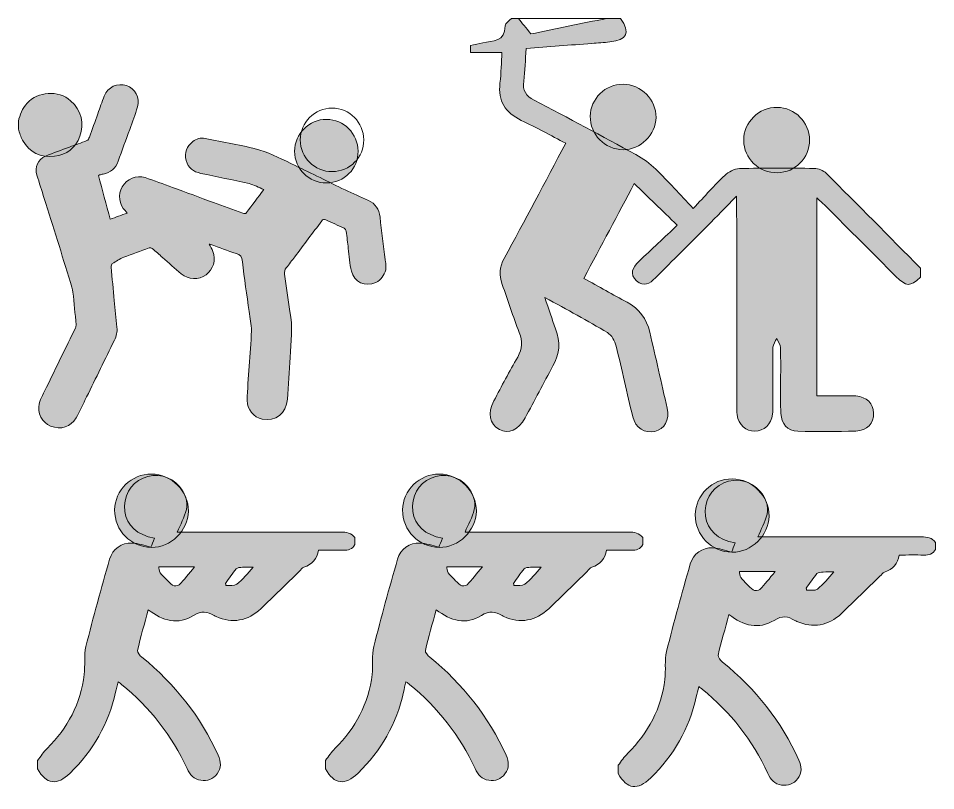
# Model space of a CAD drawing. Header units: inches. Extents: x 5.3 to 72.7, y -93 to -2.8.
# Drawn here: x 5.3 to 72.7, y -59.6 to -2.8 of the extents above; entities that cross this region are included whole.
import ezdxf

# ---------------------------------------------------------------- set-up
doc = ezdxf.new("R2010")
doc.units = ezdxf.units.IN
doc.header["$MEASUREMENT"] = 0
doc.layers.add('Layer 1', color=7, linetype='Continuous')

# ---------------------------------------------------------------- blocks, each defined once
blk = doc.blocks.new('block 3')
at = {"layer": 'Layer 1', "true_color": 0xffffff}
h = blk.add_hatch(color=7, dxfattribs=at)
h.dxf.hatch_style = 2
edge = h.paths.add_edge_path()
edge.add_spline(control_points=[(32.307, -21.325), (32.163, -21.716), (31.972, -22.064), (31.567, -22.25), (30.815, -22.597), (29.951, -22.219), (29.771, -21.413), (29.65, -20.867), (29.618, -20.301), (29.549, -19.743), (29.497, -19.323), (29.457, -18.902), (29.394, -18.483), (29.381, -18.401), (29.307, -18.296), (29.233, -18.26), (28.788, -18.042), (28.333, -17.846), (27.885, -17.633), (27.75, -17.569), (27.677, -17.61), (27.595, -17.72), (26.935, -18.602), (26.272, -19.481), (25.609, -20.36), (25.407, -20.628), (25.213, -20.904), (24.994, -21.157), (24.865, -21.307), (24.843, -21.456), (24.869, -21.639), (25, -22.55), (25.091, -23.467), (25.259, -24.37), (25.47, -25.502), (25.345, -26.625), (25.274, -27.753), (25.208, -28.78), (25.135, -29.807), (25.07, -30.834), (25.004, -31.868), (24.2, -32.502), (23.216, -32.291), (22.605, -32.16), (22.103, -31.586), (22.115, -30.935), (22.131, -30.089), (22.202, -29.244), (22.256, -28.399), (22.312, -27.532), (22.407, -26.666), (22.425, -25.799), (22.435, -25.33), (22.323, -24.858), (22.259, -24.388), (22.093, -23.166), (21.896, -21.947), (21.773, -20.721), (21.737, -20.356), (21.633, -20.214), (21.296, -20.112), (20.669, -19.922), (20.06, -19.673), (19.443, -19.45), (19.403, -19.436), (19.361, -19.432), (19.308, -19.42), (19.411, -19.609), (19.527, -19.775), (19.595, -19.958), (19.834, -20.602), (19.626, -21.289), (19.091, -21.676), (18.55, -22.07), (17.796, -22.048), (17.265, -21.603), (16.801, -21.215), (16.353, -20.808), (15.897, -20.41), (15.645, -20.189), (15.396, -19.964), (15.135, -19.753), (15.081, -19.709), (14.972, -19.687), (14.908, -19.71), (14.282, -19.93), (13.654, -20.148), (13.039, -20.397), (12.744, -20.516), (12.469, -20.688), (12.199, -20.859), (12.139, -20.897), (12.109, -21.032), (12.116, -21.118), (12.187, -21.94), (12.268, -22.761), (12.347, -23.582), (12.409, -24.236), (12.471, -24.89), (12.539, -25.544), (12.574, -25.882), (12.499, -26.197), (12.352, -26.497), (11.672, -27.886), (10.991, -29.274), (10.309, -30.662), (10.055, -31.178), (9.819, -31.706), (9.535, -32.206), (9.148, -32.887), (8.422, -33.102), (7.659, -32.804), (7.062, -32.571), (6.653, -31.836), (6.829, -31.166), (6.94, -30.742), (7.17, -30.347), (7.364, -29.947), (8.07, -28.49), (8.784, -27.038), (9.492, -25.582), (9.525, -25.514), (9.543, -25.429), (9.536, -25.355), (9.465, -24.555), (9.396, -23.755), (9.306, -22.957), (9.279, -22.715), (9.202, -22.477), (9.129, -22.242), (8.486, -20.181), (7.838, -18.122), (7.192, -16.062), (7.013, -15.491), (6.827, -14.923), (6.656, -14.35), (6.48, -13.762), (6.719, -13.198), (7.285, -12.954), (7.86, -12.707), (8.457, -12.51), (9.045, -12.293), (9.474, -12.134), (9.907, -11.985), (10.331, -11.812), (10.413, -11.778), (10.48, -11.661), (10.515, -11.567), (10.728, -10.993), (10.93, -10.415), (11.137, -9.838), (11.292, -9.406), (11.44, -8.971), (11.607, -8.543), (11.867, -7.877), (12.579, -7.543), (13.235, -7.767), (13.874, -7.984), (14.245, -8.656), (14.051, -9.333), (13.89, -9.893), (13.677, -10.438), (13.481, -10.987), (13.2, -11.769), (12.908, -12.547), (12.633, -13.332), (12.446, -13.866), (12.075, -14.169), (11.53, -14.277), (11.437, -14.296), (11.345, -14.318), (11.253, -14.341), (11.234, -14.346), (11.218, -14.364), (11.184, -14.387), (11.467, -15.445), (11.751, -16.506), (12.043, -17.598), (12.465, -17.443), (12.865, -17.297), (13.295, -17.139), (13.241, -17.076), (13.204, -17.027), (13.161, -16.985), (12.689, -16.508), (12.595, -15.786), (12.932, -15.212), (13.274, -14.628), (13.964, -14.333), (14.605, -14.538), (15.285, -14.757), (15.953, -15.012), (16.625, -15.257), (17.632, -15.625), (18.636, -16), (19.643, -16.369), (20.361, -16.633), (21.082, -16.892), (21.8, -17.158), (21.907, -17.197), (21.986, -17.209), (22.064, -17.104), (22.477, -16.548), (22.895, -15.997), (23.337, -15.409), (22.96, -15.255), (22.617, -15.06), (22.249, -14.975), (21.069, -14.702), (19.88, -14.473), (18.695, -14.222), (18.162, -14.109), (17.771, -13.815), (17.63, -13.272), (17.484, -12.706), (17.657, -12.227), (18.124, -11.879), (18.381, -11.687), (18.691, -11.585), (19.014, -11.651), (20.358, -11.922), (21.719, -12.138), (23.035, -12.514), (23.936, -12.771), (24.779, -13.24), (25.634, -13.645), (26.866, -14.229), (28.083, -14.846), (29.312, -15.438), (29.876, -15.71), (30.455, -15.952), (31.024, -16.215), (31.545, -16.455), (31.82, -16.861), (31.882, -17.438), (31.994, -18.482), (32.129, -19.525), (32.257, -20.568), (32.267, -20.646), (32.29, -20.722), (32.307, -20.799), (32.307, -20.975), (32.307, -21.15), (32.307, -21.325)], knot_values=[0, 0, 0, 0, 1, 1, 1, 2, 2, 2, 3, 3, 3, 4, 4, 4, 5, 5, 5, 6, 6, 6, 7, 7, 7, 8, 8, 8, 9, 9, 9, 10, 10, 10, 11, 11, 11, 12, 12, 12, 13, 13, 13, 14, 14, 14, 15, 15, 15, 16, 16, 16, 17, 17, 17, 18, 18, 18, 19, 19, 19, 20, 20, 20, 21, 21, 21, 22, 22, 22, 23, 23, 23, 24, 24, 24, 25, 25, 25, 26, 26, 26, 27, 27, 27, 28, 28, 28, 29, 29, 29, 30, 30, 30, 31, 31, 31, 32, 32, 32, 33, 33, 33, 34, 34, 34, 35, 35, 35, 36, 36, 36, 37, 37, 37, 38, 38, 38, 39, 39, 39, 40, 40, 40, 41, 41, 41, 42, 42, 42, 43, 43, 43, 44, 44, 44, 45, 45, 45, 46, 46, 46, 47, 47, 47, 48, 48, 48, 49, 49, 49, 50, 50, 50, 51, 51, 51, 52, 52, 52, 53, 53, 53, 54, 54, 54, 55, 55, 55, 56, 56, 56, 57, 57, 57, 58, 58, 58, 59, 59, 59, 60, 60, 60, 61, 61, 61, 62, 62, 62, 63, 63, 63, 64, 64, 64, 65, 65, 65, 66, 66, 66, 67, 67, 67, 68, 68, 68, 69, 69, 69, 70, 70, 70, 71, 71, 71, 72, 72, 72, 73, 73, 73, 74, 74, 74, 75, 75, 75, 76, 76, 76, 77, 77, 77, 78, 78, 78, 79, 79, 79, 80, 80, 80, 81, 81, 81, 81], degree=3, periodic=1)
h = blk.add_hatch(color=7, dxfattribs=at)
h.dxf.hatch_style = 2
edge = h.paths.add_edge_path()
edge.add_spline(control_points=[(5.292, -10.39), (5.411, -9.905), (5.582, -9.451), (5.928, -9.068), (6.725, -8.182), (8.237, -8.096), (9.137, -8.877), (9.934, -9.568), (10.161, -10.594), (9.816, -11.494), (9.491, -12.341), (8.854, -12.861), (7.942, -12.97), (6.913, -13.094), (6.119, -12.687), (5.601, -11.792), (5.454, -11.54), (5.392, -11.239), (5.292, -10.96), (5.292, -10.77), (5.292, -10.58), (5.292, -10.39)], knot_values=[0, 0, 0, 0, 1, 1, 1, 2, 2, 2, 3, 3, 3, 4, 4, 4, 5, 5, 5, 6, 6, 6, 7, 7, 7, 7], degree=3, periodic=1)
h = blk.add_hatch(color=7, dxfattribs=at)
h.dxf.hatch_style = 2
edge = h.paths.add_edge_path()
edge.add_spline(control_points=[(25.604, -12.595), (25.597, -11.318), (26.666, -10.245), (27.942, -10.251), (29.219, -10.256), (30.263, -11.302), (30.27, -12.583), (30.277, -13.881), (29.245, -14.921), (27.944, -14.927), (26.651, -14.934), (25.612, -13.899), (25.604, -12.595)], knot_values=[0, 0, 0, 0, 1, 1, 1, 2, 2, 2, 3, 3, 3, 4, 4, 4, 4], degree=3, periodic=1)
at = {"layer": 'Layer 1', "lineweight": 0}
for points, knots in [([(32.307, -21.325), (32.163, -21.716), (31.972, -22.064), (31.567, -22.25), (30.815, -22.597), (29.951, -22.219), (29.771, -21.413), (29.65, -20.867), (29.618, -20.301), (29.549, -19.743), (29.497, -19.323), (29.457, -18.902), (29.394, -18.483), (29.381, -18.401), (29.307, -18.296), (29.233, -18.26), (28.788, -18.042), (28.333, -17.846), (27.885, -17.633), (27.75, -17.569), (27.677, -17.61), (27.595, -17.72), (26.935, -18.602), (26.272, -19.481), (25.609, -20.36), (25.407, -20.628), (25.213, -20.904), (24.994, -21.157), (24.865, -21.307), (24.843, -21.456), (24.869, -21.639), (25, -22.55), (25.091, -23.467), (25.259, -24.37), (25.47, -25.502), (25.345, -26.625), (25.274, -27.753), (25.208, -28.78), (25.135, -29.807), (25.07, -30.834), (25.004, -31.868), (24.2, -32.502), (23.216, -32.291), (22.605, -32.16), (22.103, -31.586), (22.115, -30.935), (22.131, -30.089), (22.202, -29.244), (22.256, -28.399), (22.312, -27.532), (22.407, -26.666), (22.425, -25.799), (22.435, -25.33), (22.323, -24.858), (22.259, -24.388), (22.093, -23.166), (21.896, -21.947), (21.773, -20.721), (21.737, -20.356), (21.633, -20.214), (21.296, -20.112), (20.669, -19.922), (20.06, -19.673), (19.443, -19.45), (19.403, -19.436), (19.361, -19.432), (19.308, -19.42), (19.411, -19.609), (19.527, -19.775), (19.595, -19.958), (19.834, -20.602), (19.626, -21.289), (19.091, -21.676), (18.55, -22.07), (17.796, -22.048), (17.265, -21.603), (16.801, -21.215), (16.353, -20.808), (15.897, -20.41), (15.645, -20.189), (15.396, -19.964), (15.135, -19.753), (15.081, -19.709), (14.972, -19.687), (14.908, -19.71), (14.282, -19.93), (13.654, -20.148), (13.039, -20.397), (12.744, -20.516), (12.469, -20.688), (12.199, -20.859), (12.139, -20.897), (12.109, -21.032), (12.116, -21.118), (12.187, -21.94), (12.268, -22.761), (12.347, -23.582), (12.409, -24.236), (12.471, -24.89), (12.539, -25.544), (12.574, -25.882), (12.499, -26.197), (12.352, -26.497), (11.672, -27.886), (10.991, -29.274), (10.309, -30.662), (10.055, -31.178), (9.819, -31.706), (9.535, -32.206), (9.148, -32.887), (8.422, -33.102), (7.659, -32.804), (7.062, -32.571), (6.653, -31.836), (6.829, -31.166), (6.94, -30.742), (7.17, -30.347), (7.364, -29.947), (8.07, -28.49), (8.784, -27.038), (9.492, -25.582), (9.525, -25.514), (9.543, -25.429), (9.536, -25.355), (9.465, -24.555), (9.396, -23.755), (9.306, -22.957), (9.279, -22.715), (9.202, -22.477), (9.129, -22.242), (8.486, -20.181), (7.838, -18.122), (7.192, -16.062), (7.013, -15.491), (6.827, -14.923), (6.656, -14.35), (6.48, -13.762), (6.719, -13.198), (7.285, -12.954), (7.86, -12.707), (8.457, -12.51), (9.045, -12.293), (9.474, -12.134), (9.907, -11.985), (10.331, -11.812), (10.413, -11.778), (10.48, -11.661), (10.515, -11.567), (10.728, -10.993), (10.93, -10.415), (11.137, -9.838), (11.292, -9.406), (11.44, -8.971), (11.607, -8.543), (11.867, -7.877), (12.579, -7.543), (13.235, -7.767), (13.874, -7.984), (14.245, -8.656), (14.051, -9.333), (13.89, -9.893), (13.677, -10.438), (13.481, -10.987), (13.2, -11.769), (12.908, -12.547), (12.633, -13.332), (12.446, -13.866), (12.075, -14.169), (11.53, -14.277), (11.437, -14.296), (11.345, -14.318), (11.253, -14.341), (11.234, -14.346), (11.218, -14.364), (11.184, -14.387), (11.467, -15.445), (11.751, -16.506), (12.043, -17.598), (12.465, -17.443), (12.865, -17.297), (13.295, -17.139), (13.241, -17.076), (13.204, -17.027), (13.161, -16.985), (12.689, -16.508), (12.595, -15.786), (12.932, -15.212), (13.274, -14.628), (13.964, -14.333), (14.605, -14.538), (15.285, -14.757), (15.953, -15.012), (16.625, -15.257), (17.632, -15.625), (18.636, -16), (19.643, -16.369), (20.361, -16.633), (21.082, -16.892), (21.8, -17.158), (21.907, -17.197), (21.986, -17.209), (22.064, -17.104), (22.477, -16.548), (22.895, -15.997), (23.337, -15.409), (22.96, -15.255), (22.617, -15.06), (22.249, -14.975), (21.069, -14.702), (19.88, -14.473), (18.695, -14.222), (18.162, -14.109), (17.771, -13.815), (17.63, -13.272), (17.484, -12.706), (17.657, -12.227), (18.124, -11.879), (18.381, -11.687), (18.691, -11.585), (19.014, -11.651), (20.358, -11.922), (21.719, -12.138), (23.035, -12.514), (23.936, -12.771), (24.779, -13.24), (25.634, -13.645), (26.866, -14.229), (28.083, -14.846), (29.312, -15.438), (29.876, -15.71), (30.455, -15.952), (31.024, -16.215), (31.545, -16.455), (31.82, -16.861), (31.882, -17.438), (31.994, -18.482), (32.129, -19.525), (32.257, -20.568), (32.267, -20.646), (32.29, -20.722), (32.307, -20.799), (32.307, -20.975), (32.307, -21.15), (32.307, -21.325)], [0, 0, 0, 0, 1, 1, 1, 2, 2, 2, 3, 3, 3, 4, 4, 4, 5, 5, 5, 6, 6, 6, 7, 7, 7, 8, 8, 8, 9, 9, 9, 10, 10, 10, 11, 11, 11, 12, 12, 12, 13, 13, 13, 14, 14, 14, 15, 15, 15, 16, 16, 16, 17, 17, 17, 18, 18, 18, 19, 19, 19, 20, 20, 20, 21, 21, 21, 22, 22, 22, 23, 23, 23, 24, 24, 24, 25, 25, 25, 26, 26, 26, 27, 27, 27, 28, 28, 28, 29, 29, 29, 30, 30, 30, 31, 31, 31, 32, 32, 32, 33, 33, 33, 34, 34, 34, 35, 35, 35, 36, 36, 36, 37, 37, 37, 38, 38, 38, 39, 39, 39, 40, 40, 40, 41, 41, 41, 42, 42, 42, 43, 43, 43, 44, 44, 44, 45, 45, 45, 46, 46, 46, 47, 47, 47, 48, 48, 48, 49, 49, 49, 50, 50, 50, 51, 51, 51, 52, 52, 52, 53, 53, 53, 54, 54, 54, 55, 55, 55, 56, 56, 56, 57, 57, 57, 58, 58, 58, 59, 59, 59, 60, 60, 60, 61, 61, 61, 62, 62, 62, 63, 63, 63, 64, 64, 64, 65, 65, 65, 66, 66, 66, 67, 67, 67, 68, 68, 68, 69, 69, 69, 70, 70, 70, 71, 71, 71, 72, 72, 72, 73, 73, 73, 74, 74, 74, 75, 75, 75, 76, 76, 76, 77, 77, 77, 78, 78, 78, 79, 79, 79, 80, 80, 80, 81, 81, 81, 81]), ([(5.292, -10.39), (5.411, -9.905), (5.582, -9.451), (5.928, -9.068), (6.725, -8.182), (8.237, -8.096), (9.137, -8.877), (9.934, -9.568), (10.161, -10.594), (9.816, -11.494), (9.491, -12.341), (8.854, -12.861), (7.942, -12.97), (6.913, -13.094), (6.119, -12.687), (5.601, -11.792), (5.454, -11.54), (5.392, -11.239), (5.292, -10.96), (5.292, -10.77), (5.292, -10.58), (5.292, -10.39)], [0, 0, 0, 0, 1, 1, 1, 2, 2, 2, 3, 3, 3, 4, 4, 4, 5, 5, 5, 6, 6, 6, 7, 7, 7, 7]), ([(26.02, -11.764), (26.028, -13.067), (27.067, -14.103), (28.359, -14.096), (29.661, -14.089), (30.693, -13.049), (30.686, -11.752), (30.679, -10.471), (29.635, -9.425), (28.358, -9.42), (27.082, -9.414), (26.012, -10.487), (26.02, -11.764)], [0, 0, 0, 0, 1, 1, 1, 2, 2, 2, 3, 3, 3, 4, 4, 4, 4]), ([(25.604, -12.595), (25.597, -11.318), (26.666, -10.245), (27.942, -10.251), (29.219, -10.256), (30.263, -11.302), (30.27, -12.583), (30.277, -13.881), (29.245, -14.921), (27.944, -14.927), (26.651, -14.934), (25.612, -13.899), (25.604, -12.595)], [0, 0, 0, 0, 1, 1, 1, 2, 2, 2, 3, 3, 3, 4, 4, 4, 4])]:
    blk.add_open_spline(points, degree=3, knots=knots, dxfattribs=at)
blk = doc.blocks.new('block 2')
at = {"layer": 'Layer 1'}
blk.add_blockref('block 3', (0, 0), dxfattribs=at)
blk = doc.blocks.new('block 5')
at = {"layer": 'Layer 1', "true_color": 0xffffff}
h = blk.add_hatch(color=7, dxfattribs=at)
h.dxf.hatch_style = 2
edge = h.paths.add_edge_path()
edge.add_spline(control_points=[(71.614, -21.864), (70.803, -22.573), (70.582, -22.568), (69.811, -21.8), (68.097, -20.089), (66.387, -18.375), (64.673, -16.664), (64.484, -16.475), (64.281, -16.298), (63.989, -16.027), (63.989, -20.924), (63.989, -25.69), (63.989, -30.577), (64.581, -30.577), (65.182, -30.576), (65.783, -30.577), (66.144, -30.578), (66.508, -30.559), (66.867, -30.591), (67.666, -30.663), (68.146, -31.142), (68.164, -31.849), (68.183, -32.59), (67.689, -33.149), (66.858, -33.175), (65.44, -33.218), (64.019, -33.218), (62.6, -33.182), (61.807, -33.162), (61.399, -32.64), (61.35, -31.88), (61.306, -31.187), (61.332, -30.49), (61.33, -29.794), (61.328, -28.875), (61.347, -27.956), (61.316, -27.039), (61.308, -26.811), (61.141, -26.59), (61.047, -26.365), (60.947, -26.579), (60.766, -26.791), (60.762, -27.006), (60.736, -28.425), (60.749, -29.845), (60.748, -31.264), (60.748, -31.487), (60.761, -31.712), (60.737, -31.932), (60.654, -32.676), (60.129, -33.166), (59.414, -33.185), (58.794, -33.201), (58.234, -32.692), (58.132, -31.987), (58.093, -31.713), (58.109, -31.431), (58.109, -31.153), (58.104, -26.449), (58.101, -21.745), (58.098, -17.042), (58.097, -16.749), (58.098, -16.456), (58.098, -15.894), (57.264, -16.744), (56.614, -17.414), (55.955, -18.076), (54.679, -19.358), (53.396, -20.634), (52.119, -21.915), (51.71, -22.324), (51.257, -22.611), (50.745, -22.133), (50.198, -21.622), (50.448, -21.132), (50.902, -20.702), (51.848, -19.808), (52.798, -18.918), (53.733, -18.039), (52.582, -16.924), (51.591, -15.963), (50.574, -14.978), (49.375, -17.228), (48.129, -19.566), (46.862, -21.943), (47.968, -22.554), (49.004, -23.147), (50.058, -23.704), (50.961, -24.18), (51.481, -24.926), (51.706, -25.895), (52.141, -27.762), (52.57, -29.631), (52.991, -31.501), (53.181, -32.349), (52.801, -33.039), (52.078, -33.203), (51.358, -33.366), (50.656, -32.929), (50.459, -32.122), (50.037, -30.395), (49.674, -28.653), (49.235, -26.93), (49.141, -26.561), (48.906, -26.116), (48.6, -25.932), (47.149, -25.059), (45.651, -24.264), (43.994, -23.344), (44.295, -24.226), (44.518, -24.953), (44.792, -25.66), (45.159, -26.608), (45.084, -27.497), (44.594, -28.385), (43.895, -29.649), (43.237, -30.937), (42.545, -32.205), (42.059, -33.096), (41.308, -33.418), (40.651, -33.05), (39.92, -32.641), (39.764, -31.871), (40.25, -30.951), (40.822, -29.87), (41.385, -28.784), (42.001, -27.728), (42.356, -27.12), (42.377, -26.572), (42.115, -25.917), (41.652, -24.758), (41.295, -23.556), (40.86, -22.384), (40.609, -21.709), (40.664, -21.115), (41.012, -20.474), (42.524, -17.693), (44, -14.893), (45.536, -12.012), (44.426, -11.435), (43.363, -10.845), (42.267, -10.323), (41.093, -9.764), (40.54, -8.91), (40.699, -7.592), (40.79, -6.828), (40.799, -6.055), (40.842, -5.328), (40.026, -5.328), (39.284, -5.328), (38.541, -5.328), (38.541, -5.161), (38.541, -4.994), (38.541, -4.827), (38.837, -4.76), (39.133, -4.698), (39.428, -4.627), (40.16, -4.452), (41.091, -4.561), (41.077, -3.366), (41.075, -3.187), (41.383, -3.004), (41.548, -2.822), (41.715, -2.822), (41.882, -2.822), (42.049, -2.822), (42.327, -3.169), (42.604, -3.515), (42.968, -3.969), (44.74, -3.606), (46.652, -3.214), (48.563, -2.822), (48.897, -2.822), (49.232, -2.822), (49.566, -2.822), (50.29, -3.897), (50.057, -4.415), (48.777, -4.557), (48.335, -4.605), (47.891, -4.628), (47.448, -4.663), (45.852, -4.79), (44.256, -4.917), (42.625, -5.047), (42.564, -5.901), (42.543, -6.677), (42.442, -7.443), (42.352, -8.125), (42.601, -8.523), (43.204, -8.839), (45.713, -10.15), (48.21, -11.484), (50.694, -12.841), (51.221, -13.129), (51.724, -13.502), (52.153, -13.922), (53.061, -14.812), (53.912, -15.758), (54.906, -16.806), (55.773, -15.884), (56.466, -15.091), (57.226, -14.369), (57.5, -14.108), (57.931, -13.88), (58.297, -13.87), (60.13, -13.82), (61.965, -13.831), (63.799, -13.863), (64.099, -13.868), (64.471, -14.011), (64.681, -14.22), (67.007, -16.53), (69.307, -18.867), (71.614, -21.196), (71.614, -21.419), (71.614, -21.641), (71.614, -21.864)], knot_values=[0, 0, 0, 0, 1, 1, 1, 2, 2, 2, 3, 3, 3, 4, 4, 4, 5, 5, 5, 6, 6, 6, 7, 7, 7, 8, 8, 8, 9, 9, 9, 10, 10, 10, 11, 11, 11, 12, 12, 12, 13, 13, 13, 14, 14, 14, 15, 15, 15, 16, 16, 16, 17, 17, 17, 18, 18, 18, 19, 19, 19, 20, 20, 20, 21, 21, 21, 22, 22, 22, 23, 23, 23, 24, 24, 24, 25, 25, 25, 26, 26, 26, 27, 27, 27, 28, 28, 28, 29, 29, 29, 30, 30, 30, 31, 31, 31, 32, 32, 32, 33, 33, 33, 34, 34, 34, 35, 35, 35, 36, 36, 36, 37, 37, 37, 38, 38, 38, 39, 39, 39, 40, 40, 40, 41, 41, 41, 42, 42, 42, 43, 43, 43, 44, 44, 44, 45, 45, 45, 46, 46, 46, 47, 47, 47, 48, 48, 48, 49, 49, 49, 50, 50, 50, 51, 51, 51, 52, 52, 52, 53, 53, 53, 54, 54, 54, 55, 55, 55, 56, 56, 56, 57, 57, 57, 58, 58, 58, 59, 59, 59, 60, 60, 60, 61, 61, 61, 62, 62, 62, 63, 63, 63, 64, 64, 64, 65, 65, 65, 66, 66, 66, 67, 67, 67, 68, 68, 68, 69, 69, 69, 70, 70, 70, 71, 71, 71, 72, 72, 72, 72], degree=3, periodic=1)
h = blk.add_hatch(color=7, dxfattribs=at)
h.dxf.hatch_style = 2
edge = h.paths.add_edge_path()
edge.add_spline(control_points=[(52.174, -10.111), (52.161, -11.376), (51.018, -12.493), (49.749, -12.481), (48.4, -12.467), (47.323, -11.371), (47.334, -10.023), (47.345, -8.73), (48.442, -7.657), (49.742, -7.667), (51.078, -7.677), (52.188, -8.792), (52.174, -10.111)], knot_values=[0, 0, 0, 0, 1, 1, 1, 2, 2, 2, 3, 3, 3, 4, 4, 4, 4], degree=3, periodic=1)
h = blk.add_hatch(color=7, dxfattribs=at)
h.dxf.hatch_style = 2
edge = h.paths.add_edge_path()
edge.add_spline(control_points=[(63.456, -11.766), (63.457, -13.089), (62.414, -14.155), (61.095, -14.178), (59.736, -14.202), (58.621, -13.129), (58.613, -11.791), (58.606, -10.465), (59.729, -9.357), (61.07, -9.369), (62.38, -9.381), (63.454, -10.46), (63.456, -11.766)], knot_values=[0, 0, 0, 0, 1, 1, 1, 2, 2, 2, 3, 3, 3, 4, 4, 4, 4], degree=3, periodic=1)
at = {"layer": 'Layer 1', "lineweight": 0}
for points, knots in [([(71.614, -21.864), (70.803, -22.573), (70.582, -22.568), (69.811, -21.8), (68.097, -20.089), (66.387, -18.375), (64.673, -16.664), (64.484, -16.475), (64.281, -16.298), (63.989, -16.027), (63.989, -20.924), (63.989, -25.69), (63.989, -30.577), (64.581, -30.577), (65.182, -30.576), (65.783, -30.577), (66.144, -30.578), (66.508, -30.559), (66.867, -30.591), (67.666, -30.663), (68.146, -31.142), (68.164, -31.849), (68.183, -32.59), (67.689, -33.149), (66.858, -33.175), (65.44, -33.218), (64.019, -33.218), (62.6, -33.182), (61.807, -33.162), (61.399, -32.64), (61.35, -31.88), (61.306, -31.187), (61.332, -30.49), (61.33, -29.794), (61.328, -28.875), (61.347, -27.956), (61.316, -27.039), (61.308, -26.811), (61.141, -26.59), (61.047, -26.365), (60.947, -26.579), (60.766, -26.791), (60.762, -27.006), (60.736, -28.425), (60.749, -29.845), (60.748, -31.264), (60.748, -31.487), (60.761, -31.712), (60.737, -31.932), (60.654, -32.676), (60.129, -33.166), (59.414, -33.185), (58.794, -33.201), (58.234, -32.692), (58.132, -31.987), (58.093, -31.713), (58.109, -31.431), (58.109, -31.153), (58.104, -26.449), (58.101, -21.745), (58.098, -17.042), (58.097, -16.749), (58.098, -16.456), (58.098, -15.894), (57.264, -16.744), (56.614, -17.414), (55.955, -18.076), (54.679, -19.358), (53.396, -20.634), (52.119, -21.915), (51.71, -22.324), (51.257, -22.611), (50.745, -22.133), (50.198, -21.622), (50.448, -21.132), (50.902, -20.702), (51.848, -19.808), (52.798, -18.918), (53.733, -18.039), (52.582, -16.924), (51.591, -15.963), (50.574, -14.978), (49.375, -17.228), (48.129, -19.566), (46.862, -21.943), (47.968, -22.554), (49.004, -23.147), (50.058, -23.704), (50.961, -24.18), (51.481, -24.926), (51.706, -25.895), (52.141, -27.762), (52.57, -29.631), (52.991, -31.501), (53.181, -32.349), (52.801, -33.039), (52.078, -33.203), (51.358, -33.366), (50.656, -32.929), (50.459, -32.122), (50.037, -30.395), (49.674, -28.653), (49.235, -26.93), (49.141, -26.561), (48.906, -26.116), (48.6, -25.932), (47.149, -25.059), (45.651, -24.264), (43.994, -23.344), (44.295, -24.226), (44.518, -24.953), (44.792, -25.66), (45.159, -26.608), (45.084, -27.497), (44.594, -28.385), (43.895, -29.649), (43.237, -30.937), (42.545, -32.205), (42.059, -33.096), (41.308, -33.418), (40.651, -33.05), (39.92, -32.641), (39.764, -31.871), (40.25, -30.951), (40.822, -29.87), (41.385, -28.784), (42.001, -27.728), (42.356, -27.12), (42.377, -26.572), (42.115, -25.917), (41.652, -24.758), (41.295, -23.556), (40.86, -22.384), (40.609, -21.709), (40.664, -21.115), (41.012, -20.474), (42.524, -17.693), (44, -14.893), (45.536, -12.012), (44.426, -11.435), (43.363, -10.845), (42.267, -10.323), (41.093, -9.764), (40.54, -8.91), (40.699, -7.592), (40.79, -6.828), (40.799, -6.055), (40.842, -5.328), (40.026, -5.328), (39.284, -5.328), (38.541, -5.328), (38.541, -5.161), (38.541, -4.994), (38.541, -4.827), (38.837, -4.76), (39.133, -4.698), (39.428, -4.627), (40.16, -4.452), (41.091, -4.561), (41.077, -3.366), (41.075, -3.187), (41.383, -3.004), (41.548, -2.822), (41.715, -2.822), (41.882, -2.822), (42.049, -2.822), (42.327, -3.169), (42.604, -3.515), (42.968, -3.969), (44.74, -3.606), (46.652, -3.214), (48.563, -2.822), (48.897, -2.822), (49.232, -2.822), (49.566, -2.822), (50.29, -3.897), (50.057, -4.415), (48.777, -4.557), (48.335, -4.605), (47.891, -4.628), (47.448, -4.663), (45.852, -4.79), (44.256, -4.917), (42.625, -5.047), (42.564, -5.901), (42.543, -6.677), (42.442, -7.443), (42.352, -8.125), (42.601, -8.523), (43.204, -8.839), (45.713, -10.15), (48.21, -11.484), (50.694, -12.841), (51.221, -13.129), (51.724, -13.502), (52.153, -13.922), (53.061, -14.812), (53.912, -15.758), (54.906, -16.806), (55.773, -15.884), (56.466, -15.091), (57.226, -14.369), (57.5, -14.108), (57.931, -13.88), (58.297, -13.87), (60.13, -13.82), (61.965, -13.831), (63.799, -13.863), (64.099, -13.868), (64.471, -14.011), (64.681, -14.22), (67.007, -16.53), (69.307, -18.867), (71.614, -21.196), (71.614, -21.419), (71.614, -21.641), (71.614, -21.864)], [0, 0, 0, 0, 1, 1, 1, 2, 2, 2, 3, 3, 3, 4, 4, 4, 5, 5, 5, 6, 6, 6, 7, 7, 7, 8, 8, 8, 9, 9, 9, 10, 10, 10, 11, 11, 11, 12, 12, 12, 13, 13, 13, 14, 14, 14, 15, 15, 15, 16, 16, 16, 17, 17, 17, 18, 18, 18, 19, 19, 19, 20, 20, 20, 21, 21, 21, 22, 22, 22, 23, 23, 23, 24, 24, 24, 25, 25, 25, 26, 26, 26, 27, 27, 27, 28, 28, 28, 29, 29, 29, 30, 30, 30, 31, 31, 31, 32, 32, 32, 33, 33, 33, 34, 34, 34, 35, 35, 35, 36, 36, 36, 37, 37, 37, 38, 38, 38, 39, 39, 39, 40, 40, 40, 41, 41, 41, 42, 42, 42, 43, 43, 43, 44, 44, 44, 45, 45, 45, 46, 46, 46, 47, 47, 47, 48, 48, 48, 49, 49, 49, 50, 50, 50, 51, 51, 51, 52, 52, 52, 53, 53, 53, 54, 54, 54, 55, 55, 55, 56, 56, 56, 57, 57, 57, 58, 58, 58, 59, 59, 59, 60, 60, 60, 61, 61, 61, 62, 62, 62, 63, 63, 63, 64, 64, 64, 65, 65, 65, 66, 66, 66, 67, 67, 67, 68, 68, 68, 69, 69, 69, 70, 70, 70, 71, 71, 71, 72, 72, 72, 72]), ([(41.548, -2.822), (41.383, -3.004), (41.075, -3.187), (41.077, -3.366), (41.091, -4.561), (40.16, -4.452), (39.428, -4.627), (39.133, -4.698), (38.837, -4.76), (38.541, -4.827)], [0, 0, 0, 0, 1, 1, 1, 2, 2, 2, 3, 3, 3, 3]), ([(48.563, -2.822), (46.652, -3.214), (44.74, -3.606), (42.968, -3.969), (42.604, -3.515), (42.327, -3.169), (42.049, -2.822), (44.221, -2.822), (46.392, -2.822), (48.563, -2.822)], [0, 0, 0, 0, 1, 1, 1, 2, 2, 2, 3, 3, 3, 3]), ([(52.174, -10.111), (52.161, -11.376), (51.018, -12.493), (49.749, -12.481), (48.4, -12.467), (47.323, -11.371), (47.334, -10.023), (47.345, -8.73), (48.442, -7.657), (49.742, -7.667), (51.078, -7.677), (52.188, -8.792), (52.174, -10.111)], [0, 0, 0, 0, 1, 1, 1, 2, 2, 2, 3, 3, 3, 4, 4, 4, 4]), ([(63.456, -11.766), (63.457, -13.089), (62.414, -14.155), (61.095, -14.178), (59.736, -14.202), (58.621, -13.129), (58.613, -11.791), (58.606, -10.465), (59.729, -9.357), (61.07, -9.369), (62.38, -9.381), (63.454, -10.46), (63.456, -11.766)], [0, 0, 0, 0, 1, 1, 1, 2, 2, 2, 3, 3, 3, 4, 4, 4, 4])]:
    blk.add_open_spline(points, degree=3, knots=knots, dxfattribs=at)
blk = doc.blocks.new('block 4')
at = {"layer": 'Layer 1'}
blk.add_blockref('block 5', (0, 0), dxfattribs=at)
blk = doc.blocks.new('block 7')
at = {"layer": 'Layer 1', "true_color": 0xffffff}
h = blk.add_hatch(color=7, dxfattribs=at)
h.dxf.hatch_style = 2
edge = h.paths.add_edge_path()
edge.add_spline(control_points=[(30.04, -41.522), (29.839, -41.849), (29.548, -41.958), (29.168, -41.943), (28.582, -41.92), (27.995, -41.937), (27.368, -41.937), (27.246, -42.559), (26.902, -42.987), (26.285, -43.186), (26.152, -43.229), (26.055, -43.388), (25.944, -43.496), (25, -44.409), (24.057, -45.322), (23.114, -46.235), (22.179, -47.14), (21.005, -47.347), (19.826, -46.816), (19.779, -46.795), (19.731, -46.774), (19.687, -46.747), (19.179, -46.436), (18.765, -46.368), (18.161, -46.741), (17.048, -47.43), (15.909, -47.157), (14.845, -46.311), (14.565, -47.341), (14.279, -48.322), (14.048, -49.315), (14.017, -49.449), (14.225, -49.685), (14.377, -49.807), (16.811, -51.771), (18.683, -54.169), (19.987, -57.012), (20.206, -57.488), (20.217, -57.945), (19.897, -58.379), (19.601, -58.78), (19.193, -58.917), (18.712, -58.854), (18.193, -58.787), (17.908, -58.447), (17.701, -57.996), (16.58, -55.553), (14.957, -53.498), (12.877, -51.801), (12.812, -51.747), (12.742, -51.699), (12.62, -51.608), (12.551, -51.892), (12.489, -52.132), (12.436, -52.374), (11.929, -54.7), (10.798, -56.675), (9.094, -58.33), (8.132, -59.264), (7.356, -59.164), (6.703, -58.014), (6.703, -57.807), (6.703, -57.599), (6.703, -57.392), (6.935, -57.099), (7.141, -56.781), (7.403, -56.518), (8.912, -55.003), (9.878, -53.214), (10.135, -51.079), (10.217, -50.396), (10.099, -49.676), (10.261, -49.019), (10.792, -46.864), (11.391, -44.724), (12.004, -42.59), (12.215, -41.853), (12.896, -41.373), (13.648, -41.406), (14.107, -41.426), (14.559, -41.602), (15.041, -41.714), (15.106, -41.546), (15.201, -41.299), (15.298, -41.048), (14.027, -40.82), (13.246, -40.108), (13.124, -39.078), (12.994, -37.986), (13.504, -37.057), (14.465, -36.635), (15.404, -36.224), (16.47, -36.467), (17.138, -37.262), (17.544, -37.746), (17.787, -38.33), (17.646, -38.939), (17.512, -39.516), (17.201, -40.051), (16.967, -40.605), (17.065, -40.605), (17.252, -40.605), (17.438, -40.605), (21.289, -40.605), (25.14, -40.611), (28.991, -40.598), (29.414, -40.596), (29.766, -40.673), (30.04, -41.004), (30.04, -41.176), (30.04, -41.349), (30.04, -41.522)], knot_values=[0, 0, 0, 0, 1, 1, 1, 2, 2, 2, 3, 3, 3, 4, 4, 4, 5, 5, 5, 6, 6, 6, 7, 7, 7, 8, 8, 8, 9, 9, 9, 10, 10, 10, 11, 11, 11, 12, 12, 12, 13, 13, 13, 14, 14, 14, 15, 15, 15, 16, 16, 16, 17, 17, 17, 18, 18, 18, 19, 19, 19, 20, 20, 20, 21, 21, 21, 22, 22, 22, 23, 23, 23, 24, 24, 24, 25, 25, 25, 26, 26, 26, 27, 27, 27, 28, 28, 28, 29, 29, 29, 30, 30, 30, 31, 31, 31, 32, 32, 32, 33, 33, 33, 34, 34, 34, 35, 35, 35, 36, 36, 36, 37, 37, 37, 37], degree=3, periodic=1)
edge = h.paths.add_edge_path()
edge.add_spline(control_points=[(15.614, -43.152), (15.636, -43.255), (15.621, -43.469), (15.72, -43.589), (15.995, -43.92), (16.299, -44.234), (16.631, -44.506), (16.727, -44.585), (17.027, -44.566), (17.115, -44.476), (17.483, -44.099), (17.806, -43.678), (18.246, -43.152), (17.296, -43.152), (16.483, -43.152), (15.614, -43.152)], knot_values=[0, 0, 0, 0, 1, 1, 1, 2, 2, 2, 3, 3, 3, 4, 4, 4, 5, 5, 5, 5], degree=3, periodic=1)
edge = h.paths.add_edge_path()
edge.add_spline(control_points=[(22.562, -43.184), (22.285, -43.184), (22.027, -43.171), (21.771, -43.189), (21.611, -43.2), (21.395, -43.205), (21.31, -43.304), (21.023, -43.638), (20.783, -44.012), (20.526, -44.371), (20.535, -44.424), (20.545, -44.476), (20.554, -44.529), (20.826, -44.506), (21.178, -44.582), (21.353, -44.439), (21.787, -44.087), (22.141, -43.634), (22.562, -43.184)], knot_values=[0, 0, 0, 0, 1, 1, 1, 2, 2, 2, 3, 3, 3, 4, 4, 4, 5, 5, 5, 6, 6, 6, 6], degree=3, periodic=1)
at = {"layer": 'Layer 1', "lineweight": 0}
for points, knots in [([(30.04, -41.522), (29.839, -41.849), (29.548, -41.958), (29.168, -41.943), (28.582, -41.92), (27.995, -41.937), (27.368, -41.937), (27.246, -42.559), (26.902, -42.987), (26.285, -43.186), (26.152, -43.229), (26.055, -43.388), (25.944, -43.496), (25, -44.409), (24.057, -45.322), (23.114, -46.235), (22.179, -47.14), (21.005, -47.347), (19.826, -46.816), (19.779, -46.795), (19.731, -46.774), (19.687, -46.747), (19.179, -46.436), (18.765, -46.368), (18.161, -46.741), (17.048, -47.43), (15.909, -47.157), (14.845, -46.311), (14.565, -47.341), (14.279, -48.322), (14.048, -49.315), (14.017, -49.449), (14.225, -49.685), (14.377, -49.807), (16.811, -51.771), (18.683, -54.169), (19.987, -57.012), (20.206, -57.488), (20.217, -57.945), (19.897, -58.379), (19.601, -58.78), (19.193, -58.917), (18.712, -58.854), (18.193, -58.787), (17.908, -58.447), (17.701, -57.996), (16.58, -55.553), (14.957, -53.498), (12.877, -51.801), (12.812, -51.747), (12.742, -51.699), (12.62, -51.608), (12.551, -51.892), (12.489, -52.132), (12.436, -52.374), (11.929, -54.7), (10.798, -56.675), (9.094, -58.33), (8.132, -59.264), (7.356, -59.164), (6.703, -58.014), (6.703, -57.807), (6.703, -57.599), (6.703, -57.392), (6.935, -57.099), (7.141, -56.781), (7.403, -56.518), (8.912, -55.003), (9.878, -53.214), (10.135, -51.079), (10.217, -50.396), (10.099, -49.676), (10.261, -49.019), (10.792, -46.864), (11.391, -44.724), (12.004, -42.59), (12.215, -41.853), (12.896, -41.373), (13.648, -41.406), (14.107, -41.426), (14.559, -41.602), (15.041, -41.714), (15.106, -41.546), (15.201, -41.299), (15.298, -41.048), (14.027, -40.82), (13.246, -40.108), (13.124, -39.078), (12.994, -37.986), (13.504, -37.057), (14.465, -36.635), (15.404, -36.224), (16.47, -36.467), (17.138, -37.262), (17.544, -37.746), (17.787, -38.33), (17.646, -38.939), (17.512, -39.516), (17.201, -40.051), (16.967, -40.605), (17.065, -40.605), (17.252, -40.605), (17.438, -40.605), (21.289, -40.605), (25.14, -40.611), (28.991, -40.598), (29.414, -40.596), (29.766, -40.673), (30.04, -41.004), (30.04, -41.176), (30.04, -41.349), (30.04, -41.522)], [0, 0, 0, 0, 1, 1, 1, 2, 2, 2, 3, 3, 3, 4, 4, 4, 5, 5, 5, 6, 6, 6, 7, 7, 7, 8, 8, 8, 9, 9, 9, 10, 10, 10, 11, 11, 11, 12, 12, 12, 13, 13, 13, 14, 14, 14, 15, 15, 15, 16, 16, 16, 17, 17, 17, 18, 18, 18, 19, 19, 19, 20, 20, 20, 21, 21, 21, 22, 22, 22, 23, 23, 23, 24, 24, 24, 25, 25, 25, 26, 26, 26, 27, 27, 27, 28, 28, 28, 29, 29, 29, 30, 30, 30, 31, 31, 31, 32, 32, 32, 33, 33, 33, 34, 34, 34, 35, 35, 35, 36, 36, 36, 37, 37, 37, 37]), ([(15.614, -43.152), (15.636, -43.255), (15.621, -43.469), (15.72, -43.589), (15.995, -43.92), (16.299, -44.234), (16.631, -44.506), (16.727, -44.585), (17.027, -44.566), (17.115, -44.476), (17.483, -44.099), (17.806, -43.678), (18.246, -43.152), (17.296, -43.152), (16.483, -43.152), (15.614, -43.152)], [0, 0, 0, 0, 1, 1, 1, 2, 2, 2, 3, 3, 3, 4, 4, 4, 5, 5, 5, 5]), ([(22.562, -43.184), (22.285, -43.184), (22.027, -43.171), (21.771, -43.189), (21.611, -43.2), (21.395, -43.205), (21.31, -43.304), (21.023, -43.638), (20.783, -44.012), (20.526, -44.371), (20.535, -44.424), (20.545, -44.476), (20.554, -44.529), (20.826, -44.506), (21.178, -44.582), (21.353, -44.439), (21.787, -44.087), (22.141, -43.634), (22.562, -43.184)], [0, 0, 0, 0, 1, 1, 1, 2, 2, 2, 3, 3, 3, 4, 4, 4, 5, 5, 5, 6, 6, 6, 6])]:
    blk.add_open_spline(points, degree=3, knots=knots, dxfattribs=at)
blk = doc.blocks.new('block 6')
at = {"layer": 'Layer 1'}
blk.add_blockref('block 7', (0, 0), dxfattribs=at)
blk = doc.blocks.new('block 9')
at = {"layer": 'Layer 1', "true_color": 0xffffff}
h = blk.add_hatch(color=7, dxfattribs=at)
h.dxf.hatch_style = 2
edge = h.paths.add_edge_path()
edge.add_spline(control_points=[(51.207, -41.522), (51.006, -41.849), (50.715, -41.958), (50.335, -41.943), (49.749, -41.92), (49.161, -41.937), (48.535, -41.937), (48.412, -42.559), (48.068, -42.987), (47.452, -43.186), (47.319, -43.229), (47.222, -43.388), (47.111, -43.496), (46.167, -44.409), (45.224, -45.322), (44.281, -46.235), (43.345, -47.14), (42.171, -47.347), (40.993, -46.816), (40.946, -46.795), (40.898, -46.774), (40.854, -46.747), (40.346, -46.436), (39.931, -46.368), (39.328, -46.741), (38.214, -47.43), (37.076, -47.157), (36.012, -46.311), (35.731, -47.341), (35.446, -48.322), (35.214, -49.315), (35.183, -49.449), (35.392, -49.685), (35.543, -49.807), (37.978, -51.771), (39.85, -54.169), (41.154, -57.012), (41.372, -57.488), (41.384, -57.945), (41.064, -58.379), (40.768, -58.78), (40.359, -58.917), (39.879, -58.854), (39.359, -58.787), (39.075, -58.447), (38.868, -57.996), (37.747, -55.553), (36.124, -53.498), (34.044, -51.801), (33.978, -51.747), (33.909, -51.699), (33.786, -51.608), (33.718, -51.892), (33.655, -52.132), (33.603, -52.374), (33.096, -54.7), (31.965, -56.675), (30.261, -58.33), (29.299, -59.264), (28.523, -59.164), (27.869, -58.014), (27.869, -57.807), (27.869, -57.599), (27.869, -57.392), (28.101, -57.099), (28.308, -56.781), (28.57, -56.518), (30.079, -55.003), (31.044, -53.214), (31.302, -51.079), (31.384, -50.396), (31.265, -49.676), (31.427, -49.019), (31.958, -46.864), (32.558, -44.724), (33.17, -42.59), (33.382, -41.853), (34.062, -41.373), (34.814, -41.406), (35.274, -41.426), (35.726, -41.602), (36.208, -41.714), (36.272, -41.546), (36.368, -41.299), (36.465, -41.048), (35.193, -40.82), (34.412, -40.108), (34.29, -39.078), (34.161, -37.986), (34.67, -37.057), (35.632, -36.635), (36.57, -36.224), (37.637, -36.467), (38.304, -37.262), (38.711, -37.746), (38.954, -38.33), (38.812, -38.939), (38.678, -39.516), (38.367, -40.051), (38.133, -40.605), (38.232, -40.605), (38.418, -40.605), (38.605, -40.605), (42.456, -40.605), (46.307, -40.611), (50.158, -40.598), (50.58, -40.596), (50.933, -40.673), (51.207, -41.004), (51.207, -41.176), (51.207, -41.349), (51.207, -41.522)], knot_values=[0, 0, 0, 0, 1, 1, 1, 2, 2, 2, 3, 3, 3, 4, 4, 4, 5, 5, 5, 6, 6, 6, 7, 7, 7, 8, 8, 8, 9, 9, 9, 10, 10, 10, 11, 11, 11, 12, 12, 12, 13, 13, 13, 14, 14, 14, 15, 15, 15, 16, 16, 16, 17, 17, 17, 18, 18, 18, 19, 19, 19, 20, 20, 20, 21, 21, 21, 22, 22, 22, 23, 23, 23, 24, 24, 24, 25, 25, 25, 26, 26, 26, 27, 27, 27, 28, 28, 28, 29, 29, 29, 30, 30, 30, 31, 31, 31, 32, 32, 32, 33, 33, 33, 34, 34, 34, 35, 35, 35, 36, 36, 36, 37, 37, 37, 37], degree=3, periodic=1)
edge = h.paths.add_edge_path()
edge.add_spline(control_points=[(36.781, -43.152), (36.803, -43.255), (36.788, -43.469), (36.887, -43.589), (37.161, -43.92), (37.465, -44.234), (37.798, -44.506), (37.894, -44.585), (38.194, -44.566), (38.282, -44.476), (38.65, -44.099), (38.973, -43.678), (39.412, -43.152), (38.463, -43.152), (37.649, -43.152), (36.781, -43.152)], knot_values=[0, 0, 0, 0, 1, 1, 1, 2, 2, 2, 3, 3, 3, 4, 4, 4, 5, 5, 5, 5], degree=3, periodic=1)
edge = h.paths.add_edge_path()
edge.add_spline(control_points=[(43.729, -43.184), (43.452, -43.184), (43.194, -43.171), (42.937, -43.189), (42.778, -43.2), (42.561, -43.205), (42.476, -43.304), (42.189, -43.638), (41.95, -44.012), (41.692, -44.371), (41.702, -44.424), (41.712, -44.476), (41.721, -44.529), (41.993, -44.506), (42.345, -44.582), (42.52, -44.439), (42.954, -44.087), (43.308, -43.634), (43.729, -43.184)], knot_values=[0, 0, 0, 0, 1, 1, 1, 2, 2, 2, 3, 3, 3, 4, 4, 4, 5, 5, 5, 6, 6, 6, 6], degree=3, periodic=1)
at = {"layer": 'Layer 1', "lineweight": 0}
for points, knots in [([(51.207, -41.522), (51.006, -41.849), (50.715, -41.958), (50.335, -41.943), (49.749, -41.92), (49.161, -41.937), (48.535, -41.937), (48.412, -42.559), (48.068, -42.987), (47.452, -43.186), (47.319, -43.229), (47.222, -43.388), (47.111, -43.496), (46.167, -44.409), (45.224, -45.322), (44.281, -46.235), (43.345, -47.14), (42.171, -47.347), (40.993, -46.816), (40.946, -46.795), (40.898, -46.774), (40.854, -46.747), (40.346, -46.436), (39.931, -46.368), (39.328, -46.741), (38.214, -47.43), (37.076, -47.157), (36.012, -46.311), (35.731, -47.341), (35.446, -48.322), (35.214, -49.315), (35.183, -49.449), (35.392, -49.685), (35.543, -49.807), (37.978, -51.771), (39.85, -54.169), (41.154, -57.012), (41.372, -57.488), (41.384, -57.945), (41.064, -58.379), (40.768, -58.78), (40.359, -58.917), (39.879, -58.854), (39.359, -58.787), (39.075, -58.447), (38.868, -57.996), (37.747, -55.553), (36.124, -53.498), (34.044, -51.801), (33.978, -51.747), (33.909, -51.699), (33.786, -51.608), (33.718, -51.892), (33.655, -52.132), (33.603, -52.374), (33.096, -54.7), (31.965, -56.675), (30.261, -58.33), (29.299, -59.264), (28.523, -59.164), (27.869, -58.014), (27.869, -57.807), (27.869, -57.599), (27.869, -57.392), (28.101, -57.099), (28.308, -56.781), (28.57, -56.518), (30.079, -55.003), (31.044, -53.214), (31.302, -51.079), (31.384, -50.396), (31.265, -49.676), (31.427, -49.019), (31.958, -46.864), (32.558, -44.724), (33.17, -42.59), (33.382, -41.853), (34.062, -41.373), (34.814, -41.406), (35.274, -41.426), (35.726, -41.602), (36.208, -41.714), (36.272, -41.546), (36.368, -41.299), (36.465, -41.048), (35.193, -40.82), (34.412, -40.108), (34.29, -39.078), (34.161, -37.986), (34.67, -37.057), (35.632, -36.635), (36.57, -36.224), (37.637, -36.467), (38.304, -37.262), (38.711, -37.746), (38.954, -38.33), (38.812, -38.939), (38.678, -39.516), (38.367, -40.051), (38.133, -40.605), (38.232, -40.605), (38.418, -40.605), (38.605, -40.605), (42.456, -40.605), (46.307, -40.611), (50.158, -40.598), (50.58, -40.596), (50.933, -40.673), (51.207, -41.004), (51.207, -41.176), (51.207, -41.349), (51.207, -41.522)], [0, 0, 0, 0, 1, 1, 1, 2, 2, 2, 3, 3, 3, 4, 4, 4, 5, 5, 5, 6, 6, 6, 7, 7, 7, 8, 8, 8, 9, 9, 9, 10, 10, 10, 11, 11, 11, 12, 12, 12, 13, 13, 13, 14, 14, 14, 15, 15, 15, 16, 16, 16, 17, 17, 17, 18, 18, 18, 19, 19, 19, 20, 20, 20, 21, 21, 21, 22, 22, 22, 23, 23, 23, 24, 24, 24, 25, 25, 25, 26, 26, 26, 27, 27, 27, 28, 28, 28, 29, 29, 29, 30, 30, 30, 31, 31, 31, 32, 32, 32, 33, 33, 33, 34, 34, 34, 35, 35, 35, 36, 36, 36, 37, 37, 37, 37]), ([(36.781, -43.152), (36.803, -43.255), (36.788, -43.469), (36.887, -43.589), (37.161, -43.92), (37.465, -44.234), (37.798, -44.506), (37.894, -44.585), (38.194, -44.566), (38.282, -44.476), (38.65, -44.099), (38.973, -43.678), (39.412, -43.152), (38.463, -43.152), (37.649, -43.152), (36.781, -43.152)], [0, 0, 0, 0, 1, 1, 1, 2, 2, 2, 3, 3, 3, 4, 4, 4, 5, 5, 5, 5]), ([(43.729, -43.184), (43.452, -43.184), (43.194, -43.171), (42.937, -43.189), (42.778, -43.2), (42.561, -43.205), (42.476, -43.304), (42.189, -43.638), (41.95, -44.012), (41.692, -44.371), (41.702, -44.424), (41.712, -44.476), (41.721, -44.529), (41.993, -44.506), (42.345, -44.582), (42.52, -44.439), (42.954, -44.087), (43.308, -43.634), (43.729, -43.184)], [0, 0, 0, 0, 1, 1, 1, 2, 2, 2, 3, 3, 3, 4, 4, 4, 5, 5, 5, 6, 6, 6, 6])]:
    blk.add_open_spline(points, degree=3, knots=knots, dxfattribs=at)
blk = doc.blocks.new('block 8')
at = {"layer": 'Layer 1'}
blk.add_blockref('block 9', (0, 0), dxfattribs=at)
blk = doc.blocks.new('block 15')
at = {"layer": 'Layer 1', "true_color": 0xffffff}
h = blk.add_hatch(color=7, dxfattribs=at)
h.dxf.hatch_style = 2
edge = h.paths.add_edge_path()
edge.add_spline(control_points=[(72.726, -41.875), (72.525, -42.202), (72.234, -42.311), (71.854, -42.296), (71.268, -42.273), (70.681, -42.29), (70.054, -42.29), (69.932, -42.912), (69.588, -43.34), (68.971, -43.539), (68.838, -43.582), (68.741, -43.741), (68.63, -43.849), (67.686, -44.762), (66.744, -45.675), (65.8, -46.588), (64.865, -47.493), (63.691, -47.7), (62.512, -47.169), (62.465, -47.147), (62.417, -47.127), (62.373, -47.1), (61.865, -46.788), (61.451, -46.72), (60.847, -47.094), (59.734, -47.783), (58.596, -47.51), (57.531, -46.664), (57.251, -47.694), (56.965, -48.674), (56.734, -49.668), (56.703, -49.801), (56.911, -50.038), (57.063, -50.16), (59.497, -52.124), (61.369, -54.522), (62.674, -57.365), (62.892, -57.841), (62.904, -58.297), (62.583, -58.732), (62.287, -59.133), (61.879, -59.27), (61.398, -59.207), (60.879, -59.14), (60.594, -58.799), (60.387, -58.348), (59.266, -55.905), (57.644, -53.851), (55.563, -52.154), (55.498, -52.1), (55.428, -52.052), (55.306, -51.961), (55.237, -52.245), (55.175, -52.485), (55.122, -52.727), (54.615, -55.053), (53.484, -57.028), (51.78, -58.683), (50.818, -59.617), (50.042, -59.517), (49.389, -58.367), (49.389, -58.159), (49.389, -57.952), (49.389, -57.744), (49.621, -57.452), (49.827, -57.134), (50.089, -56.871), (51.598, -55.355), (52.564, -53.567), (52.821, -51.431), (52.903, -50.749), (52.785, -50.028), (52.947, -49.372), (53.478, -47.216), (54.077, -45.077), (54.69, -42.943), (54.901, -42.206), (55.582, -41.726), (56.334, -41.759), (56.793, -41.779), (57.245, -41.955), (57.727, -42.067), (57.792, -41.899), (57.887, -41.651), (57.984, -41.401), (56.713, -41.173), (55.932, -40.461), (55.81, -39.431), (55.68, -38.338), (56.19, -37.41), (57.152, -36.988), (58.09, -36.576), (59.156, -36.82), (59.824, -37.614), (60.23, -38.098), (60.473, -38.683), (60.332, -39.292), (60.198, -39.868), (59.887, -40.404), (59.653, -40.958), (59.751, -40.958), (59.938, -40.958), (60.125, -40.958), (63.976, -40.958), (67.827, -40.964), (71.677, -40.95), (72.1, -40.949), (72.452, -41.025), (72.726, -41.356), (72.726, -41.529), (72.726, -41.702), (72.726, -41.875)], knot_values=[0, 0, 0, 0, 1, 1, 1, 2, 2, 2, 3, 3, 3, 4, 4, 4, 5, 5, 5, 6, 6, 6, 7, 7, 7, 8, 8, 8, 9, 9, 9, 10, 10, 10, 11, 11, 11, 12, 12, 12, 13, 13, 13, 14, 14, 14, 15, 15, 15, 16, 16, 16, 17, 17, 17, 18, 18, 18, 19, 19, 19, 20, 20, 20, 21, 21, 21, 22, 22, 22, 23, 23, 23, 24, 24, 24, 25, 25, 25, 26, 26, 26, 27, 27, 27, 28, 28, 28, 29, 29, 29, 30, 30, 30, 31, 31, 31, 32, 32, 32, 33, 33, 33, 34, 34, 34, 35, 35, 35, 36, 36, 36, 37, 37, 37, 37], degree=3, periodic=1)
edge = h.paths.add_edge_path()
edge.add_spline(control_points=[(58.3, -43.505), (58.322, -43.607), (58.307, -43.822), (58.406, -43.941), (58.681, -44.273), (58.985, -44.587), (59.317, -44.859), (59.413, -44.938), (59.713, -44.919), (59.801, -44.829), (60.169, -44.452), (60.492, -44.03), (60.932, -43.505), (59.982, -43.505), (59.169, -43.505), (58.3, -43.505)], knot_values=[0, 0, 0, 0, 1, 1, 1, 2, 2, 2, 3, 3, 3, 4, 4, 4, 5, 5, 5, 5], degree=3, periodic=1)
edge = h.paths.add_edge_path()
edge.add_spline(control_points=[(65.248, -43.537), (64.972, -43.537), (64.713, -43.524), (64.457, -43.542), (64.298, -43.553), (64.081, -43.558), (63.996, -43.657), (63.709, -43.991), (63.469, -44.365), (63.212, -44.723), (63.221, -44.776), (63.231, -44.829), (63.24, -44.882), (63.512, -44.859), (63.864, -44.934), (64.039, -44.792), (64.473, -44.439), (64.827, -43.987), (65.248, -43.537)], knot_values=[0, 0, 0, 0, 1, 1, 1, 2, 2, 2, 3, 3, 3, 4, 4, 4, 5, 5, 5, 6, 6, 6, 6], degree=3, periodic=1)
at = {"layer": 'Layer 1', "lineweight": 0}
for points, knots in [([(72.726, -41.875), (72.525, -42.202), (72.234, -42.311), (71.854, -42.296), (71.268, -42.273), (70.681, -42.29), (70.054, -42.29), (69.932, -42.912), (69.588, -43.34), (68.971, -43.539), (68.838, -43.582), (68.741, -43.741), (68.63, -43.849), (67.686, -44.762), (66.744, -45.675), (65.8, -46.588), (64.865, -47.493), (63.691, -47.7), (62.512, -47.169), (62.465, -47.147), (62.417, -47.127), (62.373, -47.1), (61.865, -46.788), (61.451, -46.72), (60.847, -47.094), (59.734, -47.783), (58.596, -47.51), (57.531, -46.664), (57.251, -47.694), (56.965, -48.674), (56.734, -49.668), (56.703, -49.801), (56.911, -50.038), (57.063, -50.16), (59.497, -52.124), (61.369, -54.522), (62.674, -57.365), (62.892, -57.841), (62.904, -58.297), (62.583, -58.732), (62.287, -59.133), (61.879, -59.27), (61.398, -59.207), (60.879, -59.14), (60.594, -58.799), (60.387, -58.348), (59.266, -55.905), (57.644, -53.851), (55.563, -52.154), (55.498, -52.1), (55.428, -52.052), (55.306, -51.961), (55.237, -52.245), (55.175, -52.485), (55.122, -52.727), (54.615, -55.053), (53.484, -57.028), (51.78, -58.683), (50.818, -59.617), (50.042, -59.517), (49.389, -58.367), (49.389, -58.159), (49.389, -57.952), (49.389, -57.744), (49.621, -57.452), (49.827, -57.134), (50.089, -56.871), (51.598, -55.355), (52.564, -53.567), (52.821, -51.431), (52.903, -50.749), (52.785, -50.028), (52.947, -49.372), (53.478, -47.216), (54.077, -45.077), (54.69, -42.943), (54.901, -42.206), (55.582, -41.726), (56.334, -41.759), (56.793, -41.779), (57.245, -41.955), (57.727, -42.067), (57.792, -41.899), (57.887, -41.651), (57.984, -41.401), (56.713, -41.173), (55.932, -40.461), (55.81, -39.431), (55.68, -38.338), (56.19, -37.41), (57.152, -36.988), (58.09, -36.576), (59.156, -36.82), (59.824, -37.614), (60.23, -38.098), (60.473, -38.683), (60.332, -39.292), (60.198, -39.868), (59.887, -40.404), (59.653, -40.958), (59.751, -40.958), (59.938, -40.958), (60.125, -40.958), (63.976, -40.958), (67.827, -40.964), (71.677, -40.95), (72.1, -40.949), (72.452, -41.025), (72.726, -41.356), (72.726, -41.529), (72.726, -41.702), (72.726, -41.875)], [0, 0, 0, 0, 1, 1, 1, 2, 2, 2, 3, 3, 3, 4, 4, 4, 5, 5, 5, 6, 6, 6, 7, 7, 7, 8, 8, 8, 9, 9, 9, 10, 10, 10, 11, 11, 11, 12, 12, 12, 13, 13, 13, 14, 14, 14, 15, 15, 15, 16, 16, 16, 17, 17, 17, 18, 18, 18, 19, 19, 19, 20, 20, 20, 21, 21, 21, 22, 22, 22, 23, 23, 23, 24, 24, 24, 25, 25, 25, 26, 26, 26, 27, 27, 27, 28, 28, 28, 29, 29, 29, 30, 30, 30, 31, 31, 31, 32, 32, 32, 33, 33, 33, 34, 34, 34, 35, 35, 35, 36, 36, 36, 37, 37, 37, 37]), ([(58.3, -43.505), (58.322, -43.607), (58.307, -43.822), (58.406, -43.941), (58.681, -44.273), (58.985, -44.587), (59.317, -44.859), (59.413, -44.938), (59.713, -44.919), (59.801, -44.829), (60.169, -44.452), (60.492, -44.03), (60.932, -43.505), (59.982, -43.505), (59.169, -43.505), (58.3, -43.505)], [0, 0, 0, 0, 1, 1, 1, 2, 2, 2, 3, 3, 3, 4, 4, 4, 5, 5, 5, 5]), ([(65.248, -43.537), (64.972, -43.537), (64.713, -43.524), (64.457, -43.542), (64.298, -43.553), (64.081, -43.558), (63.996, -43.657), (63.709, -43.991), (63.469, -44.365), (63.212, -44.723), (63.221, -44.776), (63.231, -44.829), (63.24, -44.882), (63.512, -44.859), (63.864, -44.934), (64.039, -44.792), (64.473, -44.439), (64.827, -43.987), (65.248, -43.537)], [0, 0, 0, 0, 1, 1, 1, 2, 2, 2, 3, 3, 3, 4, 4, 4, 5, 5, 5, 6, 6, 6, 6])]:
    blk.add_open_spline(points, degree=3, knots=knots, dxfattribs=at)
blk = doc.blocks.new('block 14')
at = {"layer": 'Layer 1'}
blk.add_blockref('block 15', (0, 0), dxfattribs=at)

msp = doc.modelspace()

# ---------------------------------------------------------------- hatches: boundary and pattern name
at = {"layer": 'Layer 1', "true_color": 0xffffff}
h = msp.add_hatch(color=7, dxfattribs=at)
h.dxf.hatch_style = 2
edge = h.paths.add_edge_path()
edge.add_spline(control_points=[(17.794, -39.074), (17.78, -40.492), (16.499, -41.744), (15.077, -41.73), (13.566, -41.715), (12.359, -40.487), (12.371, -38.976), (12.383, -37.528), (13.613, -36.325), (15.069, -36.336), (16.566, -36.348), (17.81, -37.597), (17.794, -39.074)], knot_values=[0, 0, 0, 0, 1, 1, 1, 2, 2, 2, 3, 3, 3, 4, 4, 4, 4], degree=3, periodic=1)
h = msp.add_hatch(color=7, dxfattribs=at)
h.dxf.hatch_style = 2
edge = h.paths.add_edge_path()
edge.add_spline(control_points=[(38.961, -39.074), (38.946, -40.492), (37.666, -41.744), (36.244, -41.73), (34.732, -41.715), (33.525, -40.487), (33.538, -38.976), (33.55, -37.528), (34.779, -36.325), (36.236, -36.336), (37.733, -36.348), (38.976, -37.597), (38.961, -39.074)], knot_values=[0, 0, 0, 0, 1, 1, 1, 2, 2, 2, 3, 3, 3, 4, 4, 4, 4], degree=3, periodic=1)
h = msp.add_hatch(color=7, dxfattribs=at)
h.dxf.hatch_style = 2
edge = h.paths.add_edge_path()
edge.add_spline(control_points=[(60.48, -39.427), (60.466, -40.845), (59.185, -42.096), (57.763, -42.082), (56.252, -42.067), (55.045, -40.839), (55.057, -39.329), (55.069, -37.881), (56.299, -36.678), (57.756, -36.689), (59.252, -36.701), (60.496, -37.95), (60.48, -39.427)], knot_values=[0, 0, 0, 0, 1, 1, 1, 2, 2, 2, 3, 3, 3, 4, 4, 4, 4], degree=3, periodic=1)

# ---------------------------------------------------------------- linework, layer by layer
at = {"layer": 'Layer 1', "lineweight": 0}
for points in [[(17.794, -39.074), (17.78, -40.492), (16.499, -41.744), (15.077, -41.73), (13.566, -41.715), (12.359, -40.487), (12.371, -38.976), (12.383, -37.528), (13.613, -36.325), (15.069, -36.336), (16.566, -36.348), (17.81, -37.597), (17.794, -39.074)], [(38.961, -39.074), (38.946, -40.492), (37.666, -41.744), (36.244, -41.73), (34.732, -41.715), (33.525, -40.487), (33.538, -38.976), (33.55, -37.528), (34.779, -36.325), (36.236, -36.336), (37.733, -36.348), (38.976, -37.597), (38.961, -39.074)], [(60.48, -39.427), (60.466, -40.845), (59.185, -42.096), (57.763, -42.082), (56.252, -42.067), (55.045, -40.839), (55.057, -39.329), (55.069, -37.881), (56.299, -36.678), (57.756, -36.689), (59.252, -36.701), (60.496, -37.95), (60.48, -39.427)]]:
    msp.add_open_spline(points, degree=3, knots=[0, 0, 0, 0, 1, 1, 1, 2, 2, 2, 3, 3, 3, 4, 4, 4, 4], dxfattribs=at)

# ---------------------------------------------------------------- block references
at = {"layer": 'Layer 1'}
for name in ['block 4', 'block 2', 'block 6', 'block 8', 'block 14']:
    msp.add_blockref(name, (0, 0), dxfattribs=at)

doc.saveas('drawing.dxf')
